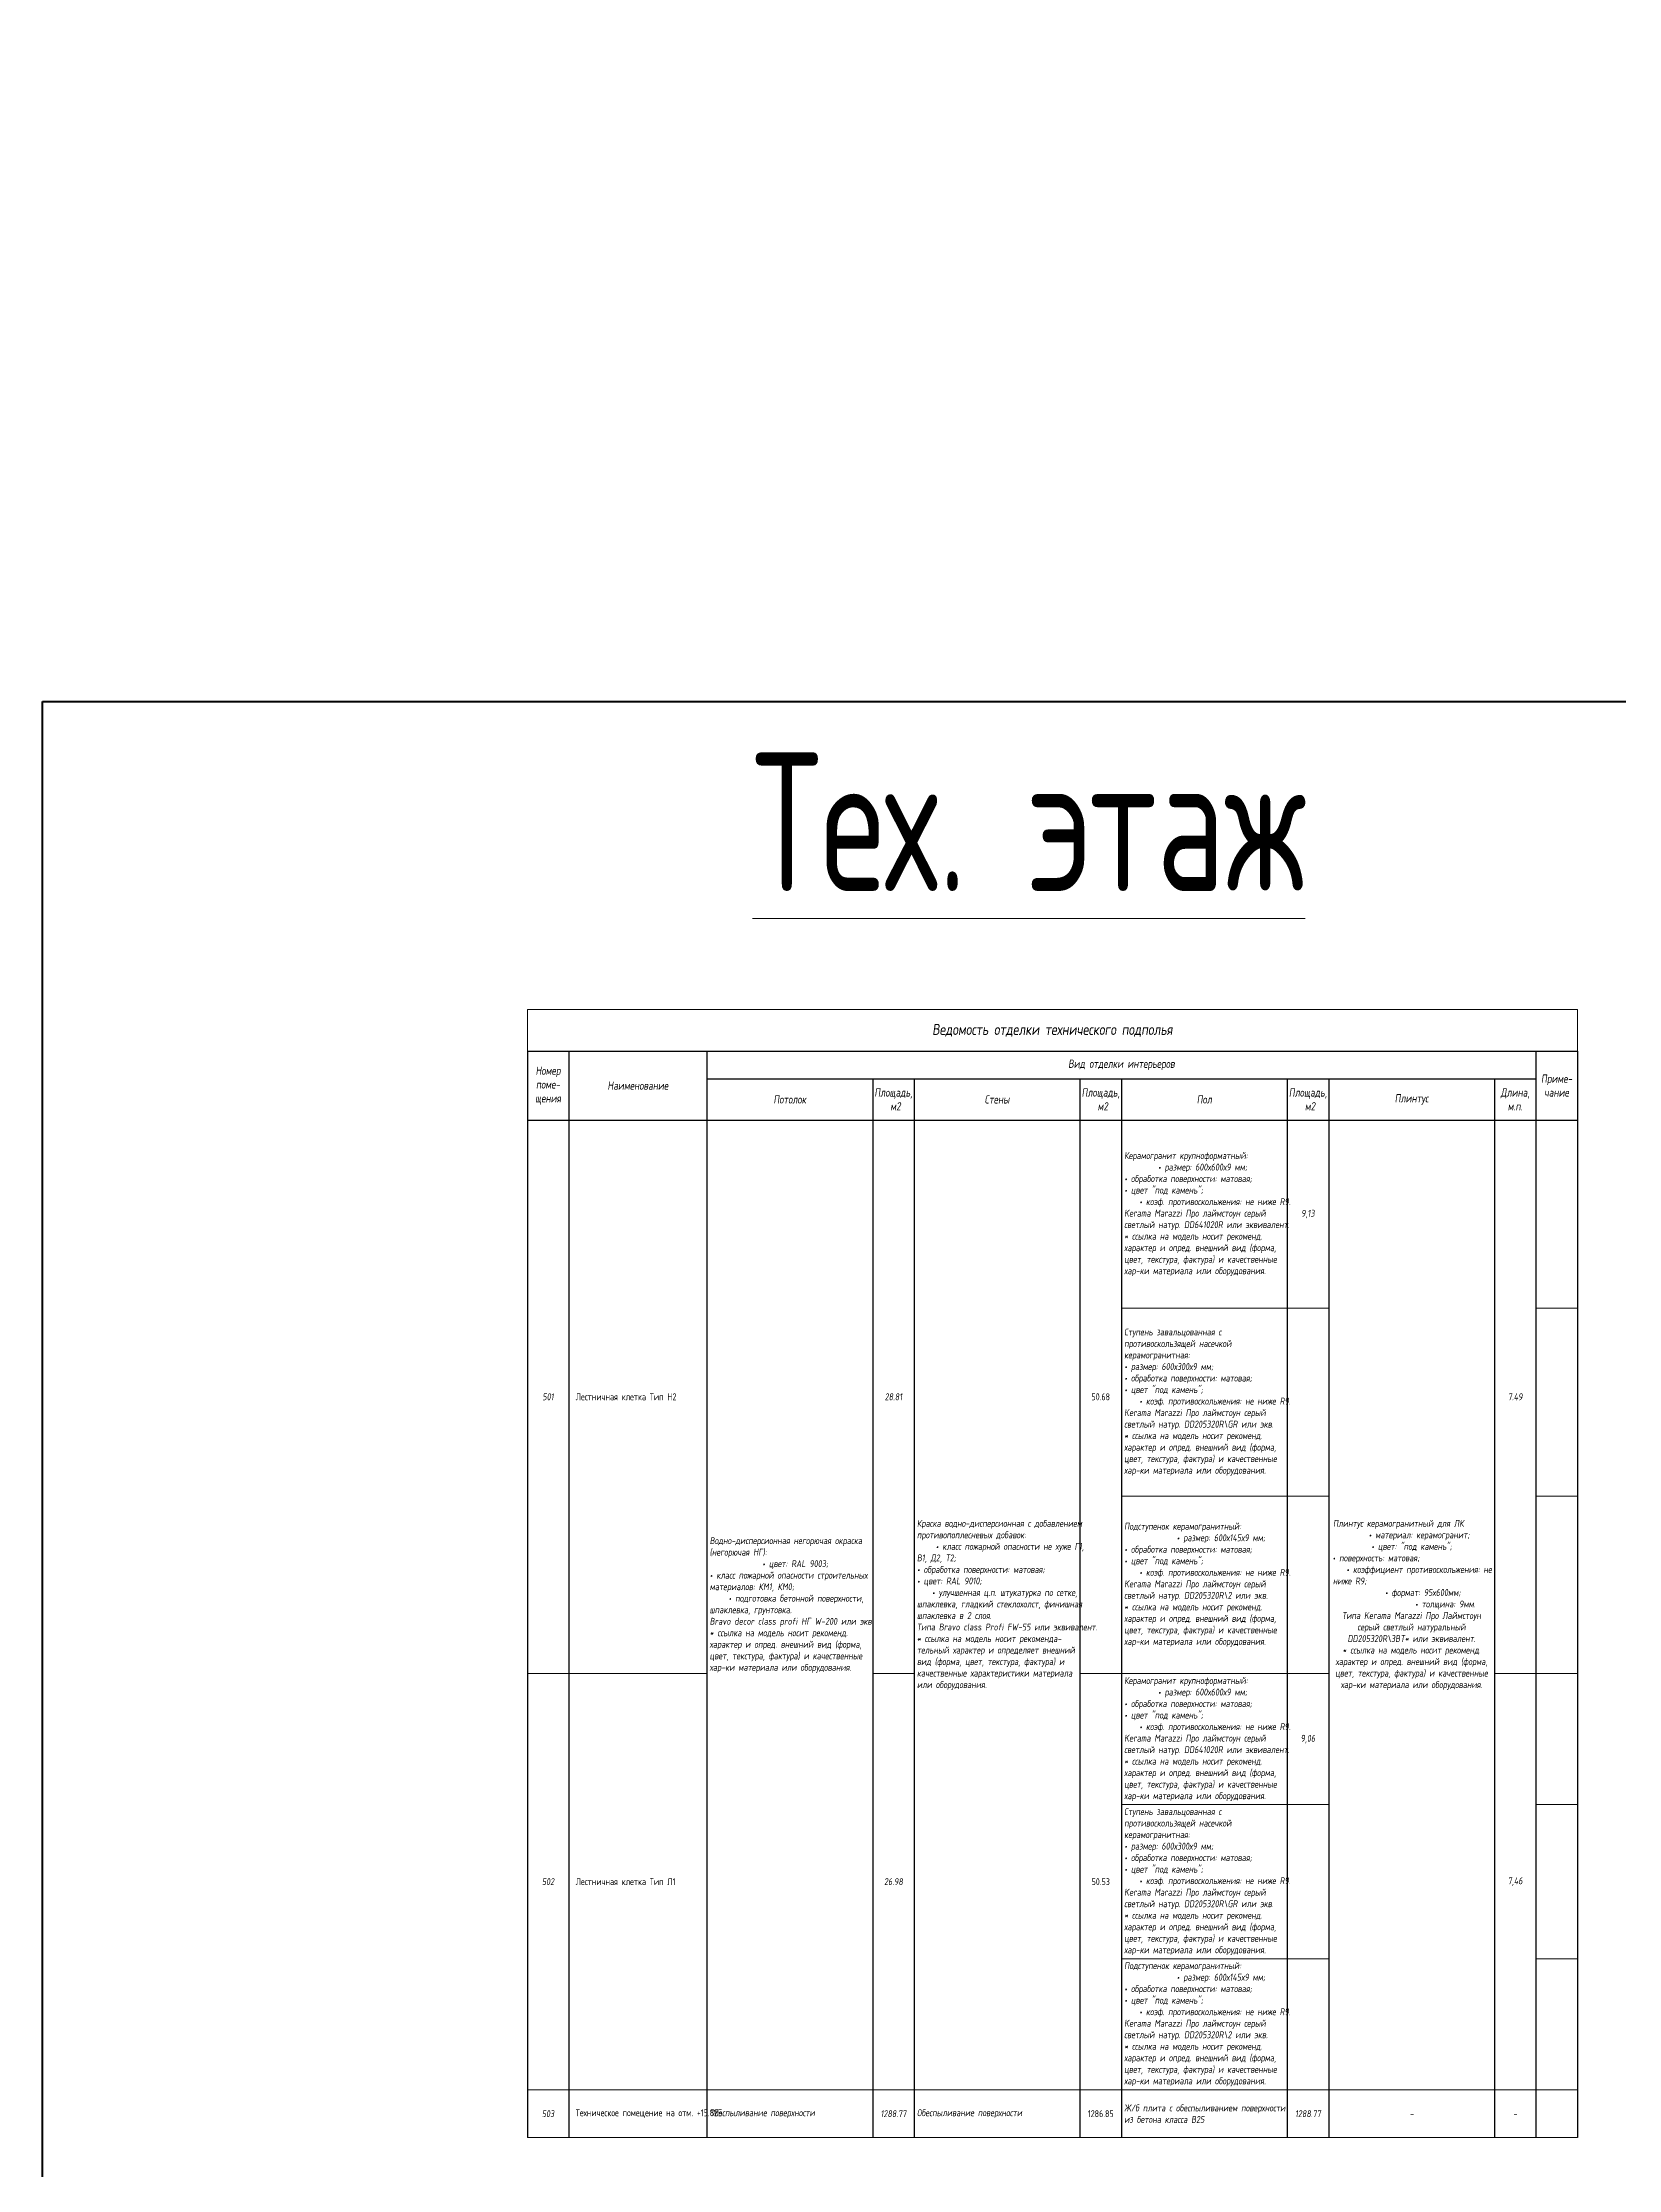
# Model space of a CAD drawing. Header units: millimetres. Extents: x -33541 to 227689, y -157708 to -37438.
# Drawn here: x -33541 to 23491, y -114392 to -37438 of the extents above; entities that cross this region are included whole.
import ezdxf

# ---------------------------------------------------------------- set-up
doc = ezdxf.new("R2010")
doc.units = ezdxf.units.MM
doc.layers.get('0').update_dxf_attribs({"color": 250, "lineweight": 0})
doc.layers.get('Defpoints').update_dxf_attribs({"true_color": 0xe5410b})
for name, color, linetype, lineweight in [('АР_Полы_Штриховка', 252, 'Continuous', 0), ('АР_Таблица отделки 1эт', 250, 'Continuous', 15), ('АР_Таблица отделки подвал', 250, 'Continuous', 15)]:
    doc.layers.add(name, color=color, linetype=linetype, lineweight=lineweight)
doc.styles.add('ISOCPEUR', font='isocpeur.ttf', dxfattribs={"width": 0.7})
doc.styles.add('Архитект', font='isocpeur.ttf', dxfattribs={"width": 0.8, "oblique": 8})

# ---------------------------------------------------------------- blocks, each defined once
blk = doc.blocks.new('*T763')
at = {"layer": 'Defpoints', "color": 8, "linetype": 'ByBlock', "lineweight": 0, "ltscale": 20, "transparency": 16777216}
for p, q in [((0, 0), (38000, 0)), ((0, 0), (0, -1500)), ((38000, 0), (38000, -1500))]:
    blk.add_line(p, q, dxfattribs=at)
at = {"layer": 'АР_Таблица отделки подвал', "color": 0, "lineweight": 30, "ltscale": 20, "transparency": 16777216}
blk.add_line((0, -1500), (1500, -1500), dxfattribs=at)
at = {"layer": 'АР_Таблица отделки подвал', "lineweight": 30, "ltscale": 20, "transparency": 16777216}
for p, q in [((0, -1500), (0, -40814)), ((1500, -1500), (1500, -40814)), ((6500, -1500), (6500, -40814)), ((36500, -1500), (36500, -40814)), ((38000, -1500), (38000, -40814)), ((12500, -2500), (12500, -40814)), ((14000, -2500), (14000, -40814)), ((20000, -2500), (20000, -40814)), ((21500, -2500), (21500, -40814)), ((27500, -2500), (27500, -40814)), ((0, -4000), (38000, -4000)), ((29000, -4000), (29000, -40814)), ((35000, -4000), (35000, -40814))]:
    blk.add_line(p, q, dxfattribs=at)
at = {"layer": 'АР_Таблица отделки подвал', "color": 0, "linetype": 'ByBlock', "lineweight": 30, "ltscale": 20, "transparency": 16777216}
for p, q in [((1500, -1500), (38000, -1500)), ((6500, -2500), (36500, -2500)), ((29000, -2500), (29000, -4000)), ((35000, -2500), (35000, -4000))]:
    blk.add_line(p, q, dxfattribs=at)
at = {"layer": 'АР_Таблица отделки подвал', "lineweight": -2, "ltscale": 20, "transparency": 16777216}
for p, q in [((21500, -10800), (27500, -10800)), ((21500, -17600), (27500, -17600)), ((0, -24023), (6500, -24023)), ((12500, -24023), (14000, -24023)), ((20000, -24023), (27500, -24023)), ((36500, -24023), (38000, -24023)), ((36500, -28764), (38000, -28764)), ((36500, -34339), (38000, -34339)), ((0, -39081), (1500, -39081)), ((6500, -39081), (12500, -39081)), ((36500, -39081), (38000, -39081)), ((0, -40814), (38000, -40814))]:
    blk.add_line(p, q, dxfattribs=at)
at = {"layer": 'АР_Таблица отделки подвал', "ltscale": 20, "transparency": 16777216}
for p, q in [((27500, -10800), (29000, -10800)), ((36500, -10800), (38000, -10800)), ((27500, -17600), (29000, -17600)), ((36500, -17600), (38000, -17600)), ((27500, -24023), (29000, -24023)), ((35000, -24023), (36500, -24023)), ((21500, -28764), (29000, -28764)), ((21500, -34339), (29000, -34339)), ((1500, -39081), (6500, -39081)), ((12500, -39081), (36500, -39081))]:
    blk.add_line(p, q, dxfattribs=at)
for s, insert, char_height, width, attachment_point, style in [('Ведомость отделки технического подполья', (19000, -750), 400, 37900, 5, 'Архитект'), ('Номер поме- щения', (750, -2750), 300, 1400, 5, 'Архитект'), ('Вид отделки интерьеров', (21500, -2000), 300, 29900, 5, 'Архитект'), ('Наименование', (4000, -2750), 300, 4900, 5, 'Архитект'), ('Площадь,  м2', (13250, -3250), 300, 1400, 5, 'Архитект'), ('Площадь,  м2', (20750, -3250), 300, 1400, 5, 'Архитект'), ('Площадь,  м2', (28250, -3250), 300, 1400, 5, 'Архитект'), ('Плинтус', (32000, -3250), 300, 5900, 5, 'Архитект'), ('Длина, м.п.', (35750, -3250), 300, 1400, 5, 'Архитект'), ('Приме- чание', (37250, -2750), 300, 1400, 5, 'Архитект'), ('Потолок', (9500, -3250), 300, 5900, 5, 'Архитект'), ('Стены', (17000, -3250), 300, 5900, 5, 'Архитект'), ('Пол', (24500, -3250), 300, 5900, 5, 'Архитект'), ('{\\Q8;\\W0.8;\\C64;Керамогранит крупноформатный:                      • размер: 600х600х9 мм;\\P• обработка поверхности: матовая;\\P• цвет "под камень";                             • коэф. противоскольжения: не ниже R9.\\PKerama Marazzi Про лаймстоун серый светлый натур. DD641020R или эквивалент.\\P* ссылка на модель носит рекоменд. характер и опред. внешний вид (форма, цвет, текстура, фактура) и качественные хар-ки материала или оборудования.}', (21600, -7400), 250, 5800, 4, 'ISOCPEUR'), ('9,13', (28250, -7400), 250, 1000, 5, 'Архитект'), ('{\\Q8;\\W0.8;\\C60;Ступень завальцованная с противоскользящей насечкой керамогранитная:                             • размер: 600х300х9 мм;\\P• обработка поверхности: матовая;\\P• цвет "под камень";                             • коэф. противоскольжения: не ниже R9.\\PKerama Marazzi Про лаймстоун серый светлый натур. DD205320R\\\\GR или экв.\\P* ссылка на модель носит рекоменд. характер и опред. внешний вид (форма, цвет, текстура, фактура) и качественные хар-ки материала или оборудования.}', (21600, -14200), 250, 5800, 4, 'ISOCPEUR'), ('501', (750, -14011), 250, 1000, 5, 'Архитект'), ('{\\Q0;\\W0.7;Лестничная клетка Тип Н2}', (1750, -14011), 250, 4500, 4, 'Архитект'), ('28.81', (13250, -14011), 250, 1000, 5, 'Архитект'), ('50.68', (20750, -14011), 250, 1000, 5, 'ISOCPEUR'), ('7.49', (35750, -14011), 250, 1000, 5, 'Архитект'), ('{\\Q8;\\W0.8;\\C3;Краска водно-дисперсионная с добавлением противопоплесневых добавок:                      • класс пожарной опасности не хуже Г1, В1, Д2, Т2;\\P• обработка поверхности: матовая;\\P• цвет: RAL 9010;                                 • улучшенная ц.п. штукатурка по сетке, шпаклевка, гладкий стеклохолст, финишная шпаклевка в 2 слоя.\\PТипа Bravo class Profi FW-55 или эквивалент.\\P* ссылка на модель носит рекоменда- тельный характер и определяет внешний вид (форма, цвет, текстура, фактура) и качественные характеристики материала или оборудования.}', (14100, -21541), 250, 5800, 4, 'ISOCPEUR'), ('{\\C64;Плинтус керамогранитный для ЛК             • материал: керамогранит;\\P• цвет: "под камень";\\P• поверхность: матовая;                         • коэффициент противоскольжения: не ниже R9;                                                 • формат: 95х600мм;                            • толщина: 9мм.\\PТипа Kerama Marazzi Про Лаймстоун серый светлый натуральный DD205320R\\\\3BT* или эквивалент.\\P* ссылка на модель носит рекоменд. характер и опред. внешний вид (форма, цвет, текстура, фактура) и качественные хар-ки материала или оборудования. }', (32000, -21541), 250, 5500, 5, 'Архитект'), ('{\\Q8;\\W0.8;\\C212;Водно-дисперсионная негорючая окраска (негорючая НГ):                                             • цвет: RAL 9003;\\P• класс пожарной опасности строительных материалов: КМ1, КМ0;                             • подготовка бетонной поверхности, шпаклевка, грунтовка.\\PBravo decor class profi НГ W-200 или экв.\\P* ссылка на модель носит рекоменд. характер и опред. внешний вид (форма, цвет, текстура, фактура) и качественные хар-ки материала или оборудования.}', (6600, -21541), 250, 5800, 4, 'ISOCPEUR'), ('{\\Q8;\\W0.8;\\C66;Подступенок керамогранитный:                             • размер: 600х145х9 мм;\\P• обработка поверхности: матовая;\\P• цвет "под камень";                             • коэф. противоскольжения: не ниже R9.\\PKerama Marazzi Про лаймстоун серый светлый натур. DD205320R\\\\2 или экв.\\P* ссылка на модель носит рекоменд. характер и опред. внешний вид (форма, цвет, текстура, фактура) и качественные хар-ки материала или оборудования.}', (21600, -20811), 250, 5800, 4, 'ISOCPEUR'), ('{\\Q8;\\W0.8;\\C64;Керамогранит крупноформатный:                      • размер: 600х600х9 мм;\\P• обработка поверхности: матовая;\\P• цвет "под камень";                             • коэф. противоскольжения: не ниже R9.\\PKerama Marazzi Про лаймстоун серый светлый натур. DD641020R или эквивалент.\\P* ссылка на модель носит рекоменд. характер и опред. внешний вид (форма, цвет, текстура, фактура) и качественные хар-ки материала или оборудования.}', (21600, -26394), 250, 5800, 4, 'ISOCPEUR'), ('9,06', (28250, -26394), 250, 1000, 5, 'Архитект'), ('{\\Q8;\\W0.8;\\C60;Ступень завальцованная с противоскользящей насечкой керамогранитная:                             • размер: 600х300х9 мм;\\P• обработка поверхности: матовая;\\P• цвет "под камень";                             • коэф. противоскольжения: не ниже R9.\\PKerama Marazzi Про лаймстоун серый светлый натур. DD205320R\\\\GR или экв.\\P* ссылка на модель носит рекоменд. характер и опред. внешний вид (форма, цвет, текстура, фактура) и качественные хар-ки материала или оборудования.}', (21600, -31552), 250, 5800, 4, 'ISOCPEUR'), ('502', (750, -31552), 250, 1000, 5, 'Архитект'), ('Лестничная клетка Тип Л1', (1750, -31552), 250, 4500, 4, 'ISOCPEUR'), ('26.98', (13250, -31552), 250, 1000, 5, 'Архитект'), ('50.53', (20750, -31552), 250, 1000, 5, 'ISOCPEUR'), ('7,46', (35750, -31552), 250, 1000, 5, 'Архитект'), ('{\\Q8;\\W0.8;\\C66;Подступенок керамогранитный:                             • размер: 600х145х9 мм;\\P• обработка поверхности: матовая;\\P• цвет "под камень";                             • коэф. противоскольжения: не ниже R9.\\PKerama Marazzi Про лаймстоун серый светлый натур. DD205320R\\\\2 или экв.\\P* ссылка на модель носит рекоменд. характер и опред. внешний вид (форма, цвет, текстура, фактура) и качественные хар-ки материала или оборудования.}', (21600, -36710), 250, 5800, 4, 'ISOCPEUR'), ('503', (750, -39948), 250, 1000, 5, 'Архитект'), ('Техническое помещение на отм. +15.825', (1750, -39948), 250, 4500, 4, 'ISOCPEUR'), ('{\\Q8;\\W0.8;\\C163;Обеспыливание поверхности}', (6600, -39948), 250, 5800, 4, 'ISOCPEUR'), ('1288.77', (13250, -39948), 250, 1000, 5, 'Архитект'), ('{\\Q8;\\W0.8;\\C163;Обеспыливание поверхности}', (14100, -39948), 250, 5800, 4, 'ISOCPEUR'), ('1286.85', (20750, -39948), 250, 1000, 5, 'ISOCPEUR'), ('{\\Q8;\\W0.8;Ж/б плита с обеспыливанием поверхности из бетона класса В25}', (21600, -39948), 250, 5800, 4, 'ISOCPEUR'), ('1288.77', (28250, -39948), 250, 1000, 5, 'Архитект'), ('-', (32000, -39948), 250, 5500, 5, 'Архитект'), ('-', (35750, -39948), 250, 1000, 5, 'Архитект')]:
    blk.add_mtext(s, dxfattribs=dict(at, insert=insert, char_height=char_height, width=width, attachment_point=attachment_point, style=style))

msp = doc.modelspace()

# ---------------------------------------------------------------- hatches: boundary and pattern name
at = {"layer": 'АР_Полы_Штриховка', "lineweight": 9, "true_color": 0x4a9696}
h = msp.add_hatch(dxfattribs=at)
h.set_pattern_fill('ANSI31', color=135, scale=50)
h.set_pattern_definition([(45, (5825, -42743.44), (-112.253, 112.253), [])])
h.paths.add_polyline_path([(6718, -41345), (7018, -41345), (7018, -37438), (6718, -37438)])
h.paths.add_polyline_path([(7018, -37438), (6718, -37438), (6718, -41345), (7018, -41345), (7018, -39845)], flags=17)

# ---------------------------------------------------------------- linework, layer by layer
at = {"layer": 'Defpoints', "color": 3, "lineweight": 40, "ltscale": 20}
msp.add_lwpolyline([(-33541, -61278), (80523, -61278), (80523, -157708), (-33541, -157708)], close=True, dxfattribs=at)

# ---------------------------------------------------------------- block references
msp.add_blockref('*T763', (-15996, -72426))

# ---------------------------------------------------------------- texts
at = {"layer": 'АР_Таблица отделки 1эт', "color": 3, "insert": (-7847, -65635), "char_height": 5000, "attachment_point": 4, "style": 'ISOCPEUR'}
msp.add_mtext('\\A1;{\\LТех. этаж}', dxfattribs=at)

doc.saveas('drawing.dxf')
